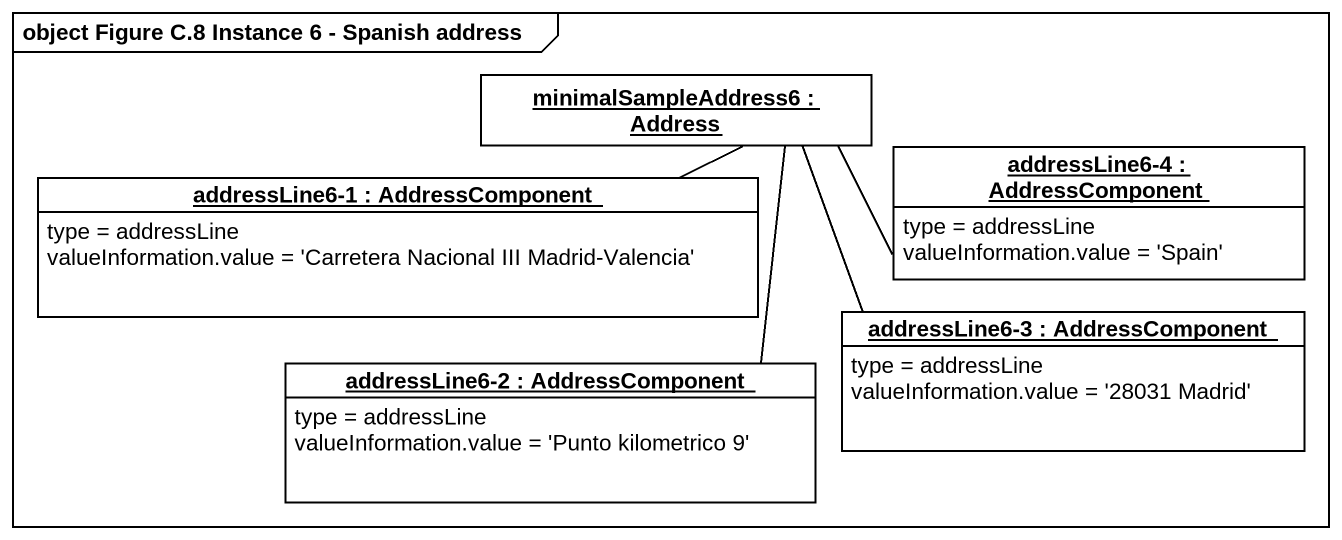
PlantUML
@startuml
mainframe object Figure C.8 Instance 6 - Spanish address
hide circle
hide empty members
object "minimalSampleAddress6 : Address" as minimalSampleAddress6 #FFFFFF
object "addressLine6-1 : AddressComponent" as addressLine6_1 #FFFFFF {
  type = addressLine
  valueInformation.value = 'Carretera Nacional III Madrid-Valencia'
}
object "addressLine6-4 : AddressComponent" as addressLine6_4 #FFFFFF {
  type = addressLine
  valueInformation.value = 'Spain'
}
object "addressLine6-2 : AddressComponent" as addressLine6_2 #FFFFFF {
  type = addressLine
  valueInformation.value = 'Punto kilometrico 9'
}
object "addressLine6-3 : AddressComponent" as addressLine6_3 #FFFFFF {
  type = addressLine
  valueInformation.value = '28031 Madrid'
}
addressLine6_1 -right- minimalSampleAddress6
addressLine6_4 -left- minimalSampleAddress6
addressLine6_2 -up- minimalSampleAddress6
addressLine6_3 -up- minimalSampleAddress6
@enduml
